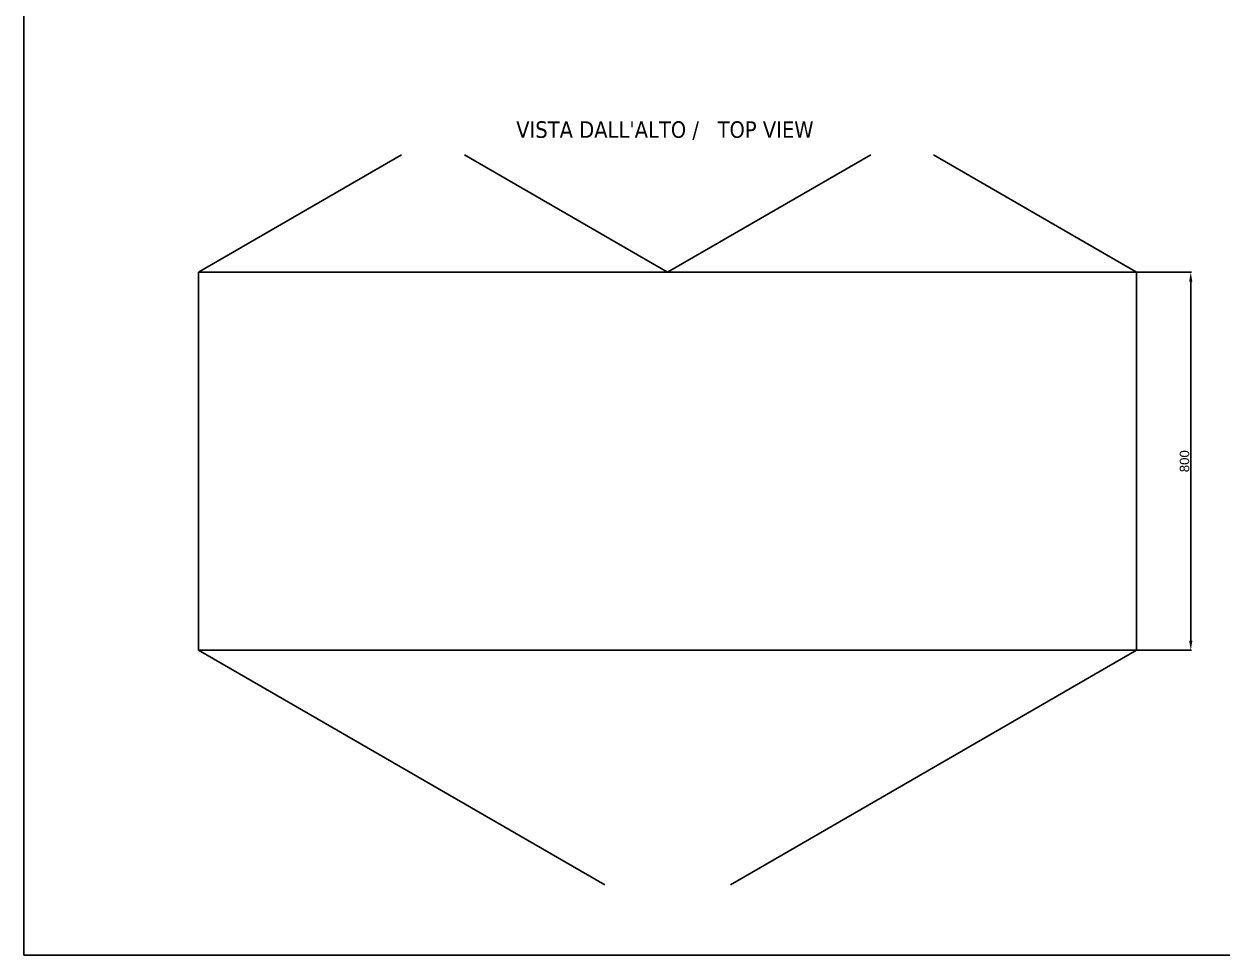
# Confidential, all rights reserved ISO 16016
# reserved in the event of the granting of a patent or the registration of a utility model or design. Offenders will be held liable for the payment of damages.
# Model space of a CAD drawing. Header units: millimetres. Extents: x 44347 to 51214, y 26794 to 32352.
# Drawn here: x 44347 to 46881, y 26794 to 28764 of the extents above; entities that cross this region are included whole.
import ezdxf
from ezdxf.enums import TextEntityAlignment as Align

# ---------------------------------------------------------------- set-up
doc = ezdxf.new("R2010")
doc.units = ezdxf.units.MM
doc.layers.add('! NO PLOT !', color=7, linetype='Continuous', true_color=0xff75dd, plot=False)
doc.styles.get("Standard").update_dxf_attribs({"font": 'arial.ttf'})
doc.styles.add('Tahoma', font='tahoma.ttf')
doc.dimstyles.new('ISO-25-lb', dxfattribs={"dimtxt": 8, "dimasz": 8, "dimexe": 1.25, "dimexo": 0.625, "dimtad": 1, "dimtxsty": 'Standard', "dimcen": 5, "dimadec": 0, "dimazin": 0, "dimtfac": 1, "dimtmove": 0, "dimatfit": 3, "dimfxl": 1, "dimarcsym": 0})

# ---------------------------------------------------------------- blocks, each defined once
blk = doc.blocks.new('*D1351')
at = {"color": 0, "lineweight": -2, "ltscale": 0.25, "transparency": 16777216}
for p, q in [((46701.3, 28238.7), (46816.5, 28238.7)), ((46815.3, 28218.7), (46815.3, 27458.7)), ((46701.3, 27438.7), (46816.5, 27438.7))]:
    blk.add_line(p, q, dxfattribs=at)
at = {"color": 0, "ltscale": 0.25, "transparency": 16777216}
for points in [[(46811.9, 28218.7), (46818.6, 28218.7), (46815.3, 28238.7)], [(46811.9, 27458.7), (46818.6, 27458.7), (46815.3, 27438.7)]]:
    blk.add_solid(points, dxfattribs=at)
at = {"layer": 'Defpoints', "color": 0, "ltscale": 0.25, "transparency": 16777216}
for p in [(46700.7, 28238.7), (46700.7, 27438.7), (46815.3, 27438.7)]:
    blk.add_point(p, dxfattribs=at)
at = {"color": 0, "ltscale": 0.25, "transparency": 16777216, "insert": (46802.1, 27838.7), "char_height": 20, "attachment_point": 5, "rotation": 90}
blk.add_mtext('800', dxfattribs=at)

msp = doc.modelspace()

# ---------------------------------------------------------------- linework, layer by layer
at = {"layer": '! NO PLOT !', "ltscale": 0.25}
for q in [(44346.914, 31134.773), (49410.849, 26793.735)]:
    msp.add_line((44346.914, 26793.735), q, dxfattribs=at)
at = {"color": 7, "ltscale": 0.25}
for p, q in [((44716.283, 28238.687), (45145.926, 28486.742)), ((45708.502, 28238.687), (45278.858, 28486.742)), ((45708.502, 28238.687), (46138.145, 28486.742)), ((46700.72, 28238.687), (46271.077, 28486.742)), ((44716.283, 27438.687), (45575.569, 26942.578)), ((46700.72, 27438.687), (45841.434, 26942.578))]:
    msp.add_line(p, q, dxfattribs=at)
msp.add_lwpolyline([(44716.283, 27438.687), (46700.72, 27438.687), (46700.72, 28238.687), (44716.283, 28238.687)], close=True, dxfattribs=at)

# ---------------------------------------------------------------- texts
at = {"color": 7, "style": 'Tahoma'}
msp.add_text("VISTA DALL'ALTO /   TOP VIEW", height=35, dxfattribs=at).set_placement((45702.771, 28540.53), align=Align.MIDDLE_CENTER)

# ---------------------------------------------------------------- dimensions: what is measured, and where the dimension line sits
at = {"color": 7, "ltscale": 0.25}
dim = msp.add_linear_dim(base=(46815.267, 27438.687), p1=(46700.72, 28238.687), p2=(46700.72, 27438.687), angle=90, dimstyle='ISO-25-lb', override={"dimtxt": 20, "dimasz": 20, "dimgap": 3}, dxfattribs=at)
dim.commit()
dim.dimension.update_dxf_attribs({"geometry": '*D1351', "text_midpoint": (46815.267, 27838.687), "dimtype": 160})

doc.saveas('drawing.dxf')
